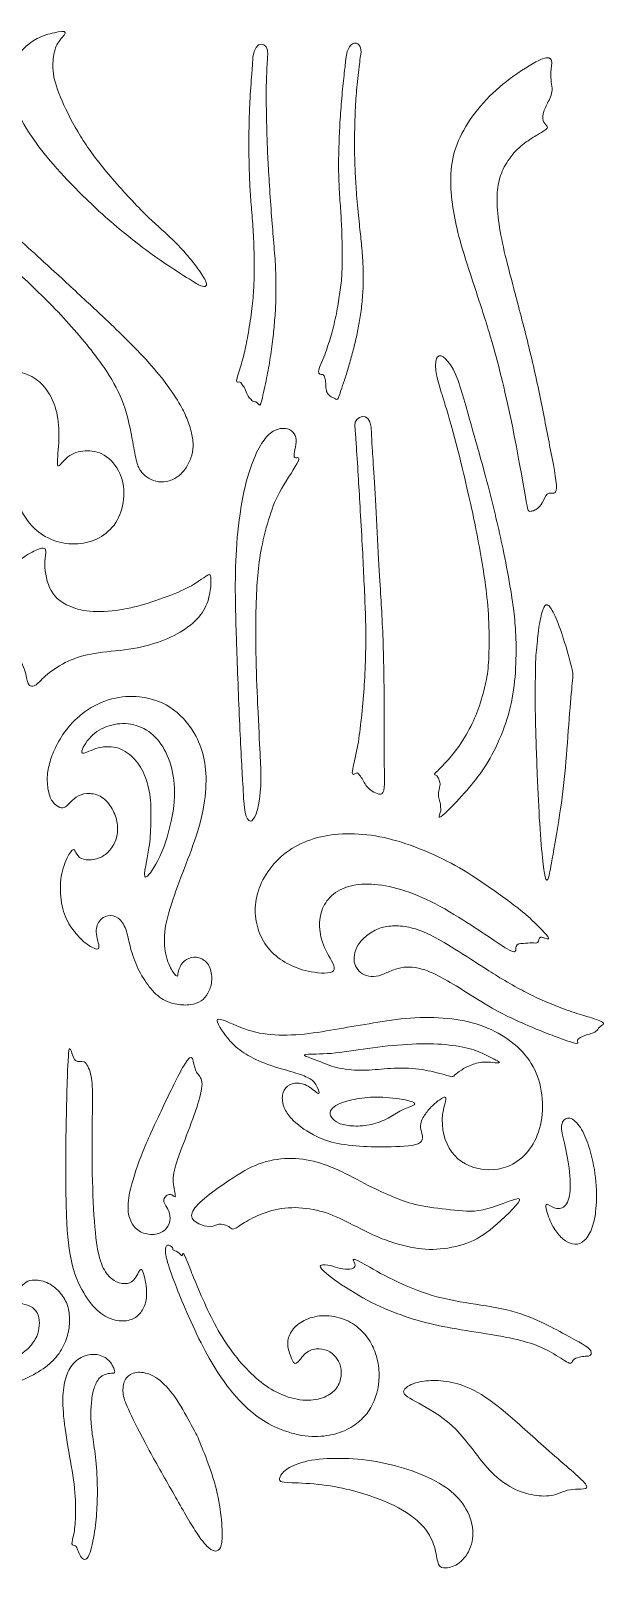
# Model space of a CAD drawing. Header units: millimetres. Extents: x -99 to 98, y -108 to 87.
# Drawn here: x 30.9 to 97.9, y -96.2 to 82.9 of the extents above; entities that cross this region are included whole.
import ezdxf

# ---------------------------------------------------------------- set-up
doc = ezdxf.new("R2010")
doc.units = ezdxf.units.MM
doc.header["$MEASUREMENT"] = 0
doc.layers.add('Layer 1', color=7, linetype='Continuous')

msp = doc.modelspace()

# ---------------------------------------------------------------- linework, layer by layer
at = {"layer": 'Layer 1', "color": 5, "lineweight": 9}
for points, knots in [([(34.91, 82.72), (34.87, 82.91), (33.69, 82.74), (30.9, 81.93), (28.82, 79.65), (28.29, 75.44), (29.85, 71.71), (34.47, 66.14), (39.4, 61.22), (45.17, 56.62), (49.17, 54.11), (50.57, 53.2), (51.28, 53.02), (51.5, 53.49), (50.5, 55.07), (48.74, 57.27), (47.04, 58.99), (43.95, 61.68), (39.45, 66.67), (36.58, 70.55), (34.34, 74.95), (33.33, 78.03), (33.57, 80.28), (33.97, 81.61), (34.96, 82.53), (34.91, 82.72)], [0.6923077, 0.6923077, 0.6923077, 0.6923077, 0.7307692, 0.7692308, 0.8461538, 0.8846154, 1, 1.0384615, 1.0769231, 1.1153846, 1.1538462, 1.1923077, 1.2307692, 1.2692308, 1.3076923, 1.3461538, 1.3846154, 1.4230769, 1.4615385, 1.5, 1.5384615, 1.5769231, 1.6153846, 1.6538462, 1.6923077, 1.6923077, 1.6923077, 1.6923077]), ([(54.88, 42.16), (54.91, 42.47), (55.44, 44.02), (55.81, 45.48), (56.24, 47.59), (56.71, 50.61), (56.89, 53.06), (56.95, 54.93), (56.9, 58.47), (56.7, 61.1), (56.49, 63.61), (56.37, 65.81), (56.32, 68.01), (56.3, 69.87), (56.33, 72.06), (56.39, 74.38), (56.76, 79.58), (56.9, 81.91), (58.65, 81.69), (58.49, 79.98), (58.31, 76.73), (58.33, 74.31), (58.4, 71.03), (58.5, 68.26), (58.67, 65.48), (58.92, 61.58), (59.18, 58.54), (59.43, 55.54), (59.47, 53.27), (59.46, 51.15), (59.29, 48.88), (59.09, 46.84), (58.72, 44.15), (58.27, 41.96), (57.62, 38.81), (57.36, 39.7), (56.87, 39.66), (56.46, 40.03), (56.16, 40.4), (55.83, 41.31), (55.48, 41.74), (55.25, 42.15), (54.85, 41.85), (54.88, 42.16)], [0.585366, 0.585366, 0.585366, 0.585366, 0.609756, 0.634146, 0.658537, 0.682927, 0.707317, 0.731707, 0.756098, 0.780488, 0.804878, 0.829268, 0.853659, 0.878049, 0.902439, 0.926829, 0.95122, 1, 2, 2.02439, 2.04878, 2.073171, 2.097561, 2.121951, 2.146341, 2.170732, 2.195122, 2.219512, 2.243902, 2.268293, 2.292683, 2.317073, 2.341463, 2.365854, 2.390244, 2.414634, 2.439024, 2.463415, 2.487805, 2.512195, 2.536585, 2.560976, 2.585366, 2.585366, 2.585366, 2.585366]), ([(64.42, 43.22), (64.39, 42.84), (65.01, 42.99), (65.17, 42.45), (65.27, 41.89), (65.28, 41.09), (65.44, 40.66), (65.77, 40.31), (66.31, 40.07), (66.67, 39.81), (66.85, 40.52), (67.45, 42.18), (67.88, 43.58), (68.35, 45.3), (68.8, 47.03), (69.14, 48.69), (69.43, 50.53), (69.62, 52.69), (69.65, 54.37), (69.6, 56.09), (69.4, 58.48), (69.16, 60.46), (68.83, 63.95), (68.7, 66.22), (68.6, 68.7), (68.62, 71.37), (68.72, 74.39), (68.93, 76.92), (69.3, 79.94), (69.72, 81.71), (67.83, 82.3), (67.57, 79.29), (67.29, 76.81), (67.03, 74.01), (66.85, 71.2), (66.78, 68.81), (66.74, 66.85), (66.83, 64.45), (67.01, 61.84), (67.15, 59.73), (67.2, 56.25), (67.14, 54.03), (66.86, 51.98), (66.48, 49.66), (65.83, 47.19), (65.23, 45.28), (64.46, 43.6), (64.42, 43.22)], [1.64, 1.64, 1.64, 1.64, 1.68, 1.72, 1.76, 1.8, 1.84, 1.88, 1.92, 2, 2.095238, 2.142857, 2.190476, 2.238095, 2.285714, 2.333333, 2.380952, 2.428571, 2.47619, 2.52381, 2.571429, 2.619048, 2.666667, 2.714286, 2.761905, 2.809524, 2.857143, 2.904762, 2.952381, 3, 4, 4.04, 4.08, 4.12, 4.16, 4.2, 4.24, 4.28, 4.32, 4.36, 4.4, 4.44, 4.48, 4.52, 4.56, 4.6, 4.64, 4.64, 4.64, 4.64]), ([(92.14, 29.65), (92.11, 28.78), (91.1, 29.45), (90.64, 28.08), (90.09, 27.34), (89.55, 27.01), (89.03, 26.91), (88.77, 26.91), (88.37, 29.8), (86.73, 38.33), (85.56, 43.35), (84.41, 47.57), (82.56, 53.21), (80.89, 58.32), (79.94, 62.48), (79.47, 67.37), (81.42, 71.76), (83.84, 74.98), (87.1, 77.72), (92.15, 80.84), (91.2, 77.82), (91.87, 75.94), (91.07, 74.44), (90.46, 73.19), (90.62, 71.78), (91.62, 71.75), (90.11, 70.91), (88.41, 69.89), (86.73, 68.3), (85.62, 66.31), (85.15, 64.18), (85.26, 61.34), (85.89, 57.77), (86.94, 53.73), (88.67, 47.25), (90.26, 40.46), (91.3, 34.68), (92.18, 30.52), (92.14, 29.65)], [1.631579, 1.631579, 1.631579, 1.631579, 1.684211, 1.736842, 1.789474, 1.842105, 1.894737, 2, 2.142857, 2.214286, 2.285714, 2.357143, 2.428571, 2.5, 2.571429, 2.714286, 2.785714, 2.857143, 2.928571, 3, 3.142857, 3.285714, 3.428571, 3.571429, 3.714286, 4, 4.052632, 4.105263, 4.157895, 4.210526, 4.263158, 4.315789, 4.368421, 4.421053, 4.473684, 4.526316, 4.578947, 4.631579, 4.631579, 4.631579, 4.631579]), ([(24.46, 59.03), (24.14, 59.36), (24.59, 59.14), (24.78, 59.87), (24.9, 60.38), (24.87, 61.4), (25.36, 61.6), (24.77, 62.89), (28.52, 59.49), (31.26, 57.05), (34.32, 54.24), (38.93, 49.97), (41.01, 47.99), (44.12, 44.9), (46.45, 42.17), (48.36, 39.37), (49.08, 37.83), (49.7, 35.99), (49.88, 34.48), (49.59, 33.15), (49.02, 31.91), (48.01, 30.86), (46.71, 30.31), (45, 30.39), (43.79, 31.32), (43.18, 32.61), (42.56, 36.36), (41.7, 40.05), (39.92, 43.03), (38.09, 45.55), (35.68, 48.48), (33.11, 51.17), (30.49, 53.72), (28.19, 55.83), (25.25, 58.31), (24.62, 58.87), (24.46, 59.03)], [0.9473684, 0.9473684, 0.9473684, 0.9473684, 1, 1.0263158, 1.0526316, 1.0789474, 1.1052632, 1.1315789, 1.1578947, 1.1842105, 1.2105263, 1.2368421, 1.2631579, 1.2894737, 1.3157895, 1.3421053, 1.3684211, 1.3947368, 1.4210526, 1.4473684, 1.4736842, 1.5, 1.5263158, 1.5526316, 1.6052632, 1.6315789, 1.6578947, 1.7105263, 1.7631579, 1.7894737, 1.8157895, 1.8421053, 1.8684211, 1.8947368, 1.9210526, 1.9473684, 1.9473684, 1.9473684, 1.9473684]), ([(78.89, -8.47), (79.36, -8.07), (81.23, -6.13), (83.28, -3.73), (85.1, -0.77), (86.7, 3.36), (87.35, 7.01), (87.5, 11.4), (87.29, 14.4), (86.98, 16.86), (86.11, 21.73), (85.33, 25.24), (84.43, 28.97), (83.43, 32.7), (81.1, 40.89), (79.55, 45.96), (76.75, 46.43), (79.12, 39.65), (80.98, 32.99), (81.99, 28.45), (82.71, 25.26), (83.44, 21.19), (83.97, 17.95), (84.32, 13.96), (84.3, 9.83), (84.08, 7.4), (83.33, 4.67), (82.43, 2.27), (80.84, -0.48), (78.79, -2.88), (77.6, -3.85), (78.17, -3.69), (78.37, -4.12), (78.61, -4.68), (78.56, -5.15), (78.36, -5.79), (78.38, -6.47), (78.67, -7.03), (78.61, -7.59), (78.75, -7.95), (78.26, -9.01), (78.89, -8.47)], [0, 0, 0, 0, 0.066667, 0.133333, 0.2, 0.266667, 0.333333, 0.4, 0.466667, 0.533333, 0.6, 0.666667, 0.733333, 0.8, 0.866667, 1, 2, 2.066667, 2.133333, 2.2, 2.266667, 2.333333, 2.4, 2.466667, 2.533333, 2.6, 2.666667, 2.733333, 2.8, 2.866667, 3, 3.181818, 3.272727, 3.363636, 3.454545, 3.545455, 3.636364, 3.727273, 3.818182, 3.909091, 4, 4, 4, 4]), ([(34.06, 32.24), (34.21, 32.09), (35.1, 33.54), (37.19, 34.12), (39.49, 33.81), (41.58, 31.46), (41.91, 28.27), (40.98, 25.44), (38.92, 23.68), (36.43, 22.96), (33.53, 23.33), (30.94, 24.96), (29.06, 28.12), (28.65, 31.69), (28.67, 35.56), (28.65, 38.76), (27.88, 40.74), (25.59, 42.35), (23.19, 42.2), (27.16, 43.49), (30.09, 43.19), (31.98, 42.12), (33.36, 40.35), (34.18, 37.9), (34.2, 34.46), (33.91, 32.4), (34.06, 32.24)], [0.28, 0.28, 0.28, 0.28, 0.32, 0.36, 0.4, 0.44, 0.48, 0.52, 0.56, 0.6, 0.64, 0.68, 0.72, 0.76, 0.8, 0.84, 0.88, 0.92, 1, 1.04, 1.08, 1.12, 1.16, 1.2, 1.24, 1.28, 1.28, 1.28, 1.28]), ([(68.36, -3.5), (68.37, -3.1), (68.94, -0.95), (69.32, 1.88), (69.69, 5.53), (69.89, 8.74), (69.95, 13.32), (69.86, 15.61), (69.7, 19.4), (69.53, 22.75), (69.24, 27.78), (69.06, 30.93), (68.68, 36.72), (68.43, 37.9), (70.69, 38.84), (70.56, 35.72), (70.89, 31.33), (71.2, 25.34), (71.55, 18.84), (71.76, 15.79), (71.95, 12.03), (72.04, 7.91), (72.11, 2.7), (72, -2.01), (72.27, -6.2), (71.23, -5.97), (70.48, -5.6), (69.89, -4.98), (69.61, -4.33), (69.19, -3.77), (68.89, -3.35), (68.35, -3.9), (68.36, -3.5)], [0.35, 0.35, 0.35, 0.35, 0.4, 0.45, 0.5, 0.55, 0.6, 0.65, 0.7, 0.75, 0.8, 0.85, 0.9, 1, 2, 2.181818, 2.272727, 2.363636, 2.454545, 2.545455, 2.636364, 2.727273, 2.818182, 2.909091, 3, 3.05, 3.1, 3.15, 3.2, 3.25, 3.3, 3.35, 3.35, 3.35, 3.35]), ([(55.71, -6.84), (55.69, -6.58), (55.67, -6), (55.2, 2.3), (54.82, 12.71), (54.67, 18.5), (54.85, 23.8), (55.65, 29.5), (56.94, 33.42), (58.06, 35.38), (59.28, 36.5), (60.65, 36.69), (61.5, 36.25), (61.91, 35.3), (61.68, 34.11), (61.37, 32.75), (62.96, 33.88), (59.81, 29.32), (58.73, 26.58), (57.67, 22.51), (57.32, 19.57), (57.11, 16.15), (57.08, 10.65), (57.51, -0.22), (58.23, -8.53), (56, -11.06), (55.71, -6.84)], [1, 1, 1, 1, 1.0625, 1.125, 1.1875, 1.25, 1.3125, 1.375, 1.4375, 1.5, 1.5625, 1.625, 1.6875, 1.75, 1.8125, 1.875, 2, 2.1, 2.2, 2.3, 2.4, 2.5, 2.6, 2.7, 3, 4, 4, 4, 4]), ([(33.09, 18.06), (33.52, 17.11), (34.53, 16.02), (37.94, 15.09), (41.86, 15.45), (44.88, 16.3), (48.71, 17.69), (50.62, 18.87), (51.55, 19.59), (51.82, 19.59), (51.92, 19.05), (51.83, 17.3), (51.07, 15.06), (49.05, 13.19), (46.24, 11.74), (42.41, 10.75), (38.09, 10.5), (35.19, 9.6), (32.62, 7.94), (31.42, 6.46), (30.81, 6.59), (30.48, 6.83), (30.3, 8.66), (28.7, 11.11), (27.61, 13.16), (26.98, 15.46), (27.34, 18.5), (29.27, 21.19), (31.45, 22.46), (32.44, 22.75), (32.75, 22.41), (32.39, 20.81), (32.67, 19.02), (33.09, 18.06)], [0, 0, 0, 0, 0.060606, 0.090909, 0.121212, 0.151515, 0.181818, 0.212121, 0.242424, 0.272727, 0.30303, 0.333333, 0.363636, 0.393939, 0.424242, 0.454545, 0.484848, 0.515152, 0.545455, 0.575758, 0.606061, 0.636364, 0.666667, 0.69697, 0.727273, 0.757576, 0.787879, 0.818182, 0.848485, 0.878788, 0.909091, 0.939394, 1, 1, 1, 1]), ([(89.69, 8), (89.67, 6.88), (89.63, 3.54), (89.91, -4), (90.16, -9.55), (90.57, -14.38), (90.85, -15.81), (90.98, -16.03), (91.18, -16.03), (91.45, -14.73), (92.45, -9.01), (93.19, -3.73), (93.55, 2.24), (94.02, 7.25), (94.07, 8.11), (93.92, 8.82), (93, 12.12), (91.93, 15), (91.14, 16.23), (90.67, 15.98), (90.16, 14.15), (89.76, 10.28), (89.73, 10.24), (89.69, 8)], [0, 0, 0, 0, 0.045455, 0.090909, 0.136364, 0.181818, 0.227273, 0.272727, 0.318182, 0.363636, 0.409091, 0.454545, 0.5, 0.545455, 0.590909, 0.636364, 0.681818, 0.727273, 0.772727, 0.818182, 0.863636, 0.909091, 1, 1, 1, 1]), ([(38.8, -23.98), (38.96, -23.76), (38.31, -22.2), (38.79, -20.63), (39.84, -20.06), (41.16, -20.23), (42.05, -21.68), (42.39, -23.56), (43.15, -26.05), (44.48, -28.28), (46.06, -29.97), (47.95, -30.57), (49.56, -30.6), (50.83, -30.18), (51.59, -29.25), (52.06, -27.92), (51.92, -26.12), (50.85, -25.01), (49.57, -24.94), (48.51, -25.52), (48.03, -26.72), (48.04, -27.2), (47.95, -27.23), (47.46, -26.9), (46.49, -24.79), (46.34, -21.76), (47.54, -17.86), (49.24, -13.52), (50.76, -9.35), (51.66, -3.83), (50.35, 1.95), (45.9, 5.62), (40.32, 5.32), (37.06, 3.74), (34.89, 1.47), (33.66, -0.66), (33.02, -2.47), (32.73, -4.2), (32.97, -6.17), (33.66, -7.29), (34.51, -7.69), (35.1, -7.45), (35.48, -6.96), (36.37, -6.12), (37.75, -5.8), (39.41, -6.29), (40.6, -7.93), (41.11, -9.59), (40.92, -11.38), (40.05, -12.75), (38.86, -13.54), (37.66, -13.74), (36.05, -13.42), (36.07, -11.56), (34.53, -14.57), (34.22, -17.23), (34.68, -20.15), (35.97, -22.11), (37.36, -23.54), (38.64, -24.21), (38.8, -23.98)], [0.0967742, 0.0967742, 0.0967742, 0.0967742, 0.1129032, 0.1290323, 0.1451613, 0.1612903, 0.1774194, 0.1935484, 0.2096774, 0.2258065, 0.2419355, 0.2580645, 0.2741935, 0.2903226, 0.3064516, 0.3225806, 0.3387097, 0.3548387, 0.3709677, 0.3870968, 0.4032258, 0.4193548, 0.4354839, 0.4516129, 0.4677419, 0.483871, 0.5, 0.516129, 0.5322581, 0.5483871, 0.5806452, 0.6290323, 0.6451613, 0.6612903, 0.6774194, 0.6935484, 0.7096774, 0.7258065, 0.7419355, 0.7580645, 0.7741935, 0.7903226, 0.8064516, 0.8225806, 0.8387097, 0.8548387, 0.8709677, 0.8870968, 0.9032258, 0.9193548, 0.9354839, 0.9516129, 0.9677419, 1, 1.016129, 1.0322581, 1.0483871, 1.0645161, 1.0806452, 1.0967742, 1.0967742, 1.0967742, 1.0967742]), ([(36.86, -1.19), (37.01, -1.37), (38.4, -0.52), (40.92, -0.34), (42.91, -1.63), (44.2, -3.57), (44.92, -6.32), (44.91, -9.5), (44.7, -13.12), (43.44, -17.27), (46.29, -13.12), (47.72, -7.73), (47.66, -3.78), (46.58, -0.62), (44.74, 1.48), (42.29, 2.4), (39.62, 2.03), (37.54, 0.61), (36.72, -1), (36.86, -1.19)], [0.5, 0.5, 0.5, 0.5, 0.555556, 0.611111, 0.666667, 0.722222, 0.777778, 0.833333, 0.888889, 1, 1.055556, 1.111111, 1.166667, 1.222222, 1.277778, 1.333333, 1.388889, 1.444444, 1.5, 1.5, 1.5, 1.5]), ([(66.17, -26.58), (66.49, -26.2), (64.6, -23.61), (64.27, -20.39), (65.57, -17.93), (67.68, -16.63), (70.47, -16.36), (73.92, -16.93), (77.97, -18.6), (83.99, -22.36), (87.76, -25.16), (87.11, -23.4), (88.32, -23.43), (89.31, -23.26), (90.15, -23.49), (89.95, -21.97), (92.69, -23.97), (88.26, -19.67), (83.07, -15.9), (79.54, -13.76), (75.03, -11.82), (71.06, -10.74), (67.07, -10.49), (63.9, -11.06), (60.87, -12.39), (58.57, -14.69), (57.25, -17.25), (56.9, -19.92), (57.47, -22.35), (58.8, -24.49), (61.06, -25.98), (63.31, -26.78), (65.85, -26.97), (66.17, -26.58)], [1.592593, 1.592593, 1.592593, 1.592593, 1.62963, 1.703704, 1.740741, 1.777778, 1.814815, 1.851852, 1.888889, 1.925926, 2, 2.142857, 2.285714, 2.428571, 2.571429, 2.714286, 3, 3.037037, 3.074074, 3.111111, 3.148148, 3.185185, 3.222222, 3.259259, 3.296296, 3.333333, 3.37037, 3.407407, 3.444444, 3.481481, 3.518519, 3.555556, 3.592593, 3.592593, 3.592593, 3.592593]), ([(97.18, -32.39), (97.94, -32.73), (97.13, -32.98), (96.92, -33.58), (96.33, -33.87), (95.62, -34.03), (95.15, -34.25), (94.21, -34.67), (95.16, -35.33), (93, -34.62), (89.46, -33.26), (86.79, -32.05), (84.57, -30.95), (80.54, -28.37), (78.29, -27.07), (76.4, -26.27), (74.95, -26.09), (73.74, -26.22), (72.34, -26.8), (71.13, -27.33), (69.95, -27.21), (69.09, -26.68), (68.56, -25.77), (68.52, -24.8), (68.96, -23.5), (69.97, -22.48), (71.34, -21.6), (72.99, -21.27), (74.94, -21.43), (76.98, -22.11), (79.07, -23.25), (83.43, -26.03), (85.16, -27.17), (87.67, -28.63), (89.65, -29.64), (91.85, -30.61), (94.29, -31.49), (96.43, -32.1), (96.98, -32.31), (97.18, -32.39)], [0, 0, 0, 0, 0.125, 0.25, 0.375, 0.5, 0.625, 0.75, 1, 1.064516, 1.096774, 1.129032, 1.16129, 1.193548, 1.225806, 1.258065, 1.290323, 1.322581, 1.354839, 1.387097, 1.419355, 1.451613, 1.483871, 1.516129, 1.548387, 1.580645, 1.612903, 1.645161, 1.677419, 1.709677, 1.741935, 1.774194, 1.806452, 1.83871, 1.870968, 1.903226, 1.935484, 1.967742, 2, 2, 2, 2]), ([(64.47, -40.89), (64.35, -40.94), (63.36, -39.95), (61.97, -39.53), (60.72, -39.91), (60.09, -40.97), (60.29, -42.58), (61.54, -44.22), (63.11, -45.37), (65.7, -46.6), (69.2, -47.07), (72.75, -47.11), (77.22, -46.93), (75.97, -44.69), (76.81, -43.35), (77.47, -42.38), (79.69, -40.68), (78.54, -43.38), (79.15, -47.71), (82.85, -50.1), (87.84, -49.57), (90.69, -45.12), (90.47, -40.03), (88.77, -35.89), (84.54, -33), (79.57, -32.03), (75.08, -31.96), (70.74, -32.67), (66.85, -33.32), (62.75, -34.05), (58.76, -34.15), (55.45, -33.41), (51.62, -31.33), (53.98, -34.78), (55.58, -36.16), (57.99, -37.41), (61.38, -38.35), (63.34, -39), (64.09, -39.61), (64.59, -40.83), (64.47, -40.89)], [0.8181818, 0.8181818, 0.8181818, 0.8181818, 0.8409091, 0.8636364, 0.8863636, 0.9090909, 0.9318182, 0.9545455, 1, 1.0227273, 1.0454545, 1.0681818, 1.0909091, 1.1136364, 1.1363636, 1.1590909, 1.1818182, 1.2045455, 1.25, 1.2954545, 1.3409091, 1.3863636, 1.4090909, 1.4318182, 1.4772727, 1.5, 1.5227273, 1.5454545, 1.5681818, 1.5909091, 1.6136364, 1.6363636, 1.6590909, 1.6818182, 1.7045455, 1.7272727, 1.75, 1.7727273, 1.7954545, 1.8181818, 1.8181818, 1.8181818, 1.8181818]), ([(43.81, -61.37), (43.59, -61.23), (43.14, -62.73), (41.84, -63.16), (40.58, -62.75), (39.42, -61.64), (38.57, -59.26), (38.12, -53.81), (37.98, -46.58), (38.15, -40.69), (37.98, -38.55), (37.15, -36.74), (35.63, -37.86), (35.3, -32.49), (34.94, -46.77), (34.97, -55.68), (35.53, -61.1), (37.27, -64.74), (39.07, -66.67), (41, -67.48), (42.75, -67.3), (43.77, -66.44), (44.41, -65.1), (44.44, -63.57), (44.02, -61.51), (43.81, -61.37)], [0.4583333, 0.4583333, 0.4583333, 0.4583333, 0.5, 0.5416667, 0.5833333, 0.625, 0.6666667, 0.7083333, 0.75, 0.7916667, 0.8333333, 0.875, 0.9166667, 1, 1.0416667, 1.0833333, 1.125, 1.1666667, 1.2083333, 1.25, 1.2916667, 1.3333333, 1.375, 1.4166667, 1.4583333, 1.4583333, 1.4583333, 1.4583333]), ([(47.74, -52.83), (47.75, -52.61), (47.33, -51.19), (47.72, -49.11), (49.26, -45.25), (50.64, -41.43), (51.06, -39.06), (49.59, -38.25), (50.07, -34.62), (46.11, -42.8), (43.88, -47.59), (42.33, -52.23), (42.12, -54.59), (42.61, -56.13), (43.75, -57.2), (45.49, -57.4), (46.84, -56.73), (47.25, -55.36), (46.9, -54.27), (46.37, -53.64), (46.4, -53.07), (46.74, -52.69), (47.3, -52.52), (47.74, -53.05), (47.74, -52.83)], [0.6521739, 0.6521739, 0.6521739, 0.6521739, 0.6956522, 0.7391304, 0.7826087, 0.826087, 0.8695652, 0.9130435, 1, 1.0434783, 1.0869565, 1.1304348, 1.173913, 1.2173913, 1.2608696, 1.3043478, 1.3478261, 1.3913043, 1.4347826, 1.4782609, 1.5217391, 1.5652174, 1.6086957, 1.6521739, 1.6521739, 1.6521739, 1.6521739]), ([(85.5, -37.28), (85.45, -37.38), (83.79, -37.05), (82.21, -37.51), (81, -38.12), (80.18, -38.86), (79.97, -38.95), (79.46, -38.81), (78.43, -38.47), (75.37, -37.81), (71.92, -37.98), (69.41, -38.27), (66.31, -37.93), (63.85, -36.76), (61.48, -36.23), (66.24, -36.3), (70.71, -35.48), (75.42, -35.04), (79.34, -35.09), (82.49, -35.69), (84.08, -36.46), (85.55, -37.18), (85.5, -37.28)], [0.3333333, 0.3333333, 0.3333333, 0.3333333, 0.3809524, 0.4285714, 0.4761905, 0.5238095, 0.5714286, 0.6190476, 0.6666667, 0.7142857, 0.7619048, 0.8095238, 0.8571429, 0.9047619, 1, 1.047619, 1.0952381, 1.1428571, 1.1904762, 1.2380952, 1.2857143, 1.3333333, 1.3333333, 1.3333333, 1.3333333]), ([(75.28, -41.82), (74.78, -41.65), (72.63, -41.28), (69.71, -41.26), (67.38, -41.83), (66.39, -42.25), (65.7, -42.88), (65.79, -43.64), (66.7, -44.41), (68.21, -44.7), (70.31, -44.64), (72.43, -43.92), (74.27, -42.51), (76.27, -42.15), (75.28, -41.82)], [0, 0, 0, 0, 0.076923, 0.153846, 0.230769, 0.307692, 0.384615, 0.461538, 0.538462, 0.615385, 0.692308, 0.769231, 0.846154, 1, 1, 1, 1]), ([(90.93, -53.82), (91.03, -53.62), (91.87, -54.4), (93.18, -54.26), (93.9, -52.51), (93.56, -48.49), (92.72, -45.46), (92.68, -44.11), (93.66, -43.43), (94.99, -44.68), (96.58, -48.42), (97.04, -52.94), (96.42, -56.51), (95.12, -58.72), (93.51, -58.42), (92.14, -57.13), (91.29, -55.62), (90.83, -54.02), (90.93, -53.82)], [0.4210526, 0.4210526, 0.4210526, 0.4210526, 0.4736842, 0.5263158, 0.5789474, 0.6315789, 0.6842105, 0.7368421, 0.7894737, 0.8421053, 0.8947368, 1.0526316, 1.1052632, 1.1578947, 1.2631579, 1.3157895, 1.3684211, 1.4210526, 1.4210526, 1.4210526, 1.4210526]), ([(54.75, -56.57), (54.21, -56.85), (54.19, -56.16), (52.4, -56.03), (51.99, -56.7), (48.06, -55.22), (53.88, -51), (57.02, -49.05), (60.45, -48.26), (63.87, -48.6), (67.08, -49.88), (70.75, -51.91), (73.71, -53.2), (76.19, -54.01), (80.43, -54.48), (83.72, -54.82), (89.63, -51.92), (84.85, -56.53), (82.31, -58.3), (78.52, -59.16), (75.28, -58.95), (71.16, -57.67), (67.49, -55.62), (64.71, -54.44), (61.22, -53.99), (58.2, -54.63), (55.81, -55.8), (55.02, -56.44), (54.75, -56.57)], [0.925926, 0.925926, 0.925926, 0.925926, 1, 1.037037, 1.074074, 1.111111, 1.148148, 1.185185, 1.222222, 1.259259, 1.296296, 1.333333, 1.37037, 1.407407, 1.444444, 1.481481, 1.518519, 1.555556, 1.592593, 1.62963, 1.666667, 1.703704, 1.740741, 1.777778, 1.814815, 1.851852, 1.888889, 1.925926, 1.925926, 1.925926, 1.925926]), ([(47.26, -58.68), (47.54, -58.88), (47.25, -59.12), (48.07, -59.23), (48.83, -60.34), (48.36, -58.4), (49.84, -62.3), (51.28, -65.66), (52.9, -68.92), (54.87, -71.75), (57.16, -74.14), (59.45, -75.79), (62.33, -76.73), (64.76, -76.54), (66.39, -75.56), (67.13, -74.15), (67.08, -72.56), (66.49, -71.53), (65.53, -70.72), (64.14, -70.5), (62.75, -71.01), (61.64, -72.95), (61, -71), (60.67, -69.69), (61.38, -68.19), (62.87, -67.11), (65.05, -66.58), (67.49, -67.06), (69.33, -68.23), (70.66, -69.95), (71.33, -71.84), (71.65, -74.54), (70.91, -77.08), (69.55, -78.83), (67.81, -80.12), (65.48, -80.83), (62.55, -80.9), (59.16, -79.76), (56.78, -78.23), (54.56, -76.02), (52.58, -73.32), (50.78, -70.13), (48.72, -65.66), (47.2, -61.74), (46.06, -58.11), (46.98, -58.48), (47.26, -58.68)], [1.166667, 1.166667, 1.166667, 1.166667, 1.333333, 1.5, 1.666667, 2, 2.02439, 2.04878, 2.073171, 2.097561, 2.121951, 2.146341, 2.170732, 2.195122, 2.219512, 2.243902, 2.268293, 2.292683, 2.317073, 2.341463, 2.365854, 2.390244, 2.414634, 2.439024, 2.463415, 2.487805, 2.512195, 2.536585, 2.560976, 2.585366, 2.609756, 2.634146, 2.682927, 2.707317, 2.731707, 2.756098, 2.780488, 2.804878, 2.829268, 2.853659, 2.878049, 2.902439, 2.926829, 2.95122, 3, 3.166667, 3.166667, 3.166667, 3.166667]), ([(64.92, -60.83), (65.68, -60.77), (66.91, -61.38), (68.39, -61.35), (69.02, -60.83), (67.56, -59.4), (72.39, -62.32), (77.25, -64.44), (81.31, -65.23), (86.61, -65.96), (90.47, -67.44), (94.25, -69.56), (96.47, -70.67), (96.13, -71.49), (95.54, -71.45), (94.83, -71.58), (93.9, -71.81), (94.02, -72.66), (91.84, -71.13), (89.61, -70.03), (86.5, -69.24), (81.46, -68.48), (77.29, -67.73), (73.61, -66.59), (69.62, -64.84), (64.01, -61.08), (64.55, -60.86), (64.92, -60.83)], [2.142857, 2.142857, 2.142857, 2.142857, 2.428571, 2.571429, 2.714286, 3, 3.125, 3.25, 3.375, 3.5, 3.625, 3.75, 4, 4.142857, 4.214286, 4.285714, 4.357143, 4.428571, 4.5, 4.571429, 4.642857, 4.714286, 4.785714, 4.857143, 4.928571, 5, 5.142857, 5.142857, 5.142857, 5.142857]), ([(27.69, -75.06), (28.72, -74.73), (30.66, -74), (32.98, -72.59), (34.44, -70.98), (35.28, -69.01), (35.47, -67.29), (35.29, -65.56), (34.49, -64.14), (33.01, -62.82), (31.21, -62.5), (30.34, -62.79), (29.57, -63.49), (29.11, -64.54), (29.56, -65.3), (30.37, -65.46), (31.36, -65.86), (31.94, -66.96), (31.9, -68.18), (31.55, -69.48), (30.45, -70.79), (28.9, -71.86), (26.19, -73.02), (22.98, -74.11), (18.06, -75.16), (14.8, -75.55), (11.99, -75.91), (10.49, -76.01), (9.9, -76.17), (9.79, -76.62), (9.47, -76.9), (8.96, -77.09), (8.86, -77.38), (9.17, -77.74), (10.63, -77.75), (16.01, -77.43), (22.13, -76.48), (25.62, -75.72), (27.69, -75.06)], [0, 0, 0, 0, 0.027027, 0.054054, 0.081081, 0.108108, 0.135135, 0.162162, 0.189189, 0.216216, 0.243243, 0.27027, 0.297297, 0.324324, 0.351351, 0.378378, 0.405405, 0.432432, 0.459459, 0.486486, 0.513514, 0.540541, 0.567568, 0.594595, 0.621622, 0.648649, 0.675676, 0.702703, 0.72973, 0.756757, 0.783784, 0.810811, 0.837838, 0.864865, 0.891892, 0.918919, 0.945946, 1, 1, 1, 1]), ([(36.69, -94.75), (36.95, -95.16), (37.62, -95.64), (38.41, -91.78), (38.64, -89.12), (38.69, -86.19), (38.42, -82.66), (37.83, -79.44), (37.87, -76.93), (38.27, -74.99), (38.92, -73.81), (40.29, -73.27), (41.03, -73.73), (40, -71.74), (38.44, -71.08), (36.44, -71.56), (35.23, -73.04), (34.65, -74.93), (34.58, -77.83), (35.17, -81.9), (36.07, -86.6), (36.16, -89.98), (35.99, -92.18), (35.51, -93.59), (36.15, -93.41), (36.36, -94.08), (36.56, -94.55), (36.69, -94.75)], [1.875, 1.875, 1.875, 1.875, 2, 2.083333, 2.166667, 2.25, 2.333333, 2.416667, 2.583333, 2.666667, 2.75, 2.833333, 3, 3.0625, 3.125, 3.1875, 3.25, 3.3125, 3.375, 3.4375, 3.5, 3.5625, 3.625, 3.6875, 3.75, 3.8125, 3.875, 3.875, 3.875, 3.875]), ([(50.76, -81.9), (51.03, -82.56), (51.94, -84.81), (52.92, -88.36), (53.26, -91.98), (53.14, -93.64), (52.63, -94.32), (51.7, -94.01), (50.23, -92.24), (47.45, -87.31), (44.39, -81.98), (42.17, -77.53), (41.56, -75.96), (41.66, -74.32), (42.57, -73.38), (44.17, -73.23), (46.23, -74.28), (48.16, -76.76), (50.58, -81.36), (50.23, -80.57), (50.76, -81.9)], [0, 0, 0, 0, 0.052632, 0.105263, 0.157895, 0.210526, 0.263158, 0.315789, 0.368421, 0.421053, 0.473684, 0.526316, 0.578947, 0.631579, 0.684211, 0.736842, 0.789474, 0.842105, 0.894737, 1, 1, 1, 1]), ([(95.61, -86.48), (95.99, -87.12), (93.84, -86.66), (91.84, -87.86), (89.54, -87.72), (87.17, -87.08), (84.1, -84.93), (79.42, -77.77), (73.02, -76.14), (75.43, -74.52), (77.45, -74.24), (79.86, -74.37), (82.88, -75.42), (86.5, -78.14), (91.55, -82.87), (95.23, -85.85), (95.61, -86.48)], [0.466667, 0.466667, 0.466667, 0.466667, 0.533333, 0.6, 0.666667, 0.733333, 0.8, 0.866667, 1, 1.066667, 1.133333, 1.2, 1.266667, 1.333333, 1.4, 1.466667, 1.466667, 1.466667, 1.466667]), ([(71.49, -88.12), (73.22, -88.79), (74.99, -89.74), (77.14, -91.69), (78.14, -93.99), (78.3, -96.01), (79.13, -96.24), (80.86, -95.79), (82.35, -93.79), (82.55, -91.06), (81.18, -88.21), (78.67, -86.18), (74.91, -84.56), (70.57, -83.53), (66.36, -83.26), (62.52, -83.64), (60.42, -84.71), (59.85, -85.58), (59.85, -86.13), (60.82, -86.18), (66.31, -86.41), (69.75, -87.45), (71.49, -88.12)], [0, 0, 0, 0, 0.090909, 0.136364, 0.181818, 0.227273, 0.272727, 0.318182, 0.363636, 0.409091, 0.454545, 0.5, 0.545455, 0.590909, 0.636364, 0.681818, 0.727273, 0.772727, 0.818182, 0.863636, 0.909091, 1, 1, 1, 1])]:
    msp.add_open_spline(points, degree=3, knots=knots, dxfattribs=at)

doc.saveas('drawing.dxf')
